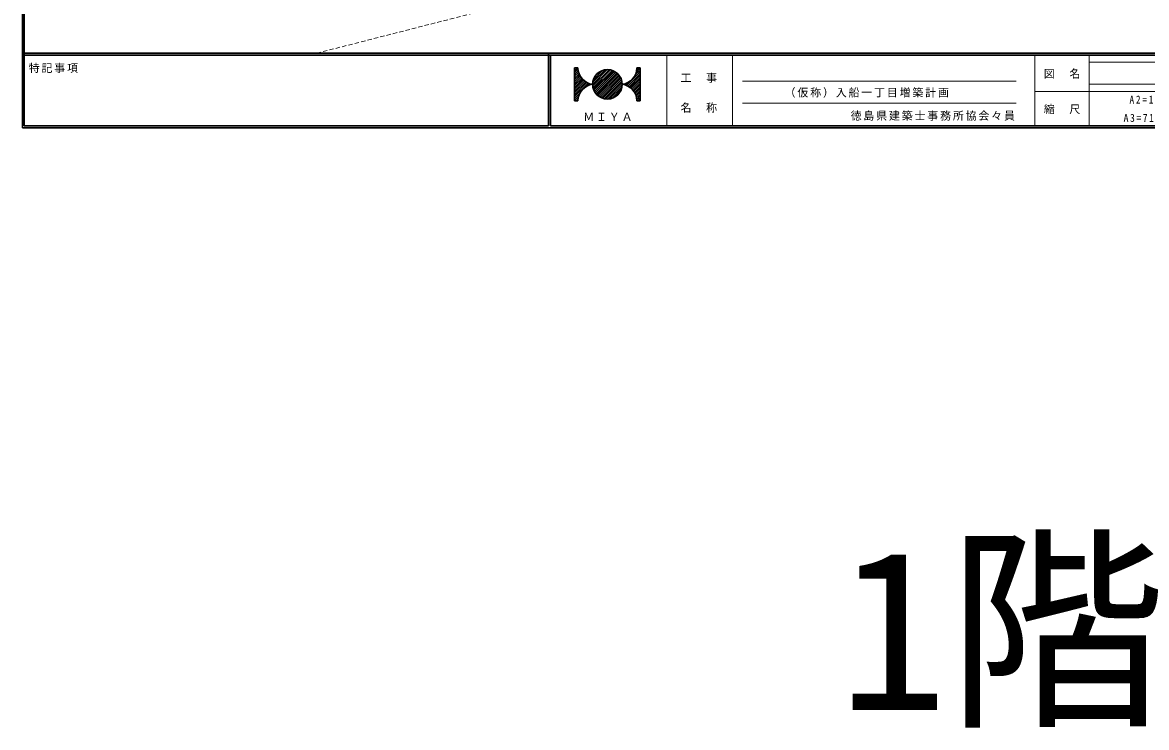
# Model space of a CAD drawing. Units: millimetres at full size; details may follow other scales. Extents: x -443943 to 462275, y -43546 to 79452.
# Drawn here: x -333845 to -302974, y -39567 to -20185 of the extents above; entities that cross this region are included whole.
import ezdxf
from ezdxf.enums import TextEntityAlignment as Align

# ---------------------------------------------------------------- set-up
doc = ezdxf.new("R2010")
doc.units = ezdxf.units.MM
doc.header["$LTSCALE"] = 100
doc.linetypes.add('DASHED1', pattern=[1.8, 1.2, -0.6])
doc.layers.add('4-1_通り芯', color=4, linetype='Continuous', lineweight=9)
doc.layers.add('4-B_E-PANL', color=1, linetype='Continuous', lineweight=18)
doc.styles.add('ＭＳ ゴシック', font='')
doc.styles.get('ＭＳ ゴシック').set_extended_font_data('MS Gothic')

msp = doc.modelspace()

# ---------------------------------------------------------------- linework, layer by layer
at = {"layer": '4-1_通り芯', "color": 5, "lineweight": 30}
for p, q in [((-333844.7, -23080.8), (-333844.7, 16273.1)), ((-333794.7, -23030.8), (-333794.7, 16223.1)), ((-278494.7, -21030.8), (-333794.7, -21030.8)), ((-333794.7, -21080.8), (-278494.7, -21080.8)), ((-319394.7, -21030.8), (-319394.7, -23030.8)), ((-319344.7, -23030.8), (-319344.7, -21080.8)), ((-318679.6, -21461), (-318654.5, -21435.9)), ((-318603.6, -21435.9), (-318679.6, -21511.9)), ((-318679.6, -21435.9), (-318679.6, -22335.9)), ((-318589.6, -21435.9), (-318679.6, -21435.9)), ((-318679.6, -21562.8), (-318587.9, -21471.1)), ((-318581.7, -21515.8), (-318679.6, -21613.7)), ((-318679.6, -21664.7), (-318572, -21557)), ((-318559.2, -21595.1), (-318679.6, -21715.6)), ((-317783.1, -21480.9), (-318184.6, -21882.4)), ((-318182.1, -21930.8), (-317734.7, -21483.4)), ((-318180.4, -21827.2), (-317838.3, -21485.2)), ((-317691.1, -21490.7), (-318174.8, -21974.5)), ((-317904.8, -21500.7), (-318164.8, -21760.8)), ((-318163.7, -22014.3), (-317651.3, -21501.8)), ((-317614.6, -21516.1), (-318149.5, -22050.9)), ((-318132.4, -22084.8), (-317580.8, -21533.1)), ((-318117.4, -21662.4), (-318003.1, -21548.2)), ((-317549.4, -21552.7), (-318112.8, -22116.1)), ((-318090.9, -22145.1), (-317520.5, -21574.7)), ((-317493.8, -21598.9), (-318066.6, -22171.7)), ((-317252.5, -21917.7), (-316879.6, -21544.8)), ((-316879.6, -21595.7), (-317217.8, -21933.8)), ((-316879.6, -21493.8), (-317014.5, -21628.7)), ((-316984.9, -21548.2), (-316879.6, -21442.9)), ((-316923.5, -21435.9), (-316972.8, -21485.2)), ((-316879.6, -21435.9), (-316969.6, -21435.9)), ((-316879.6, -21435.9), (-316879.6, -22335.9)), ((-318679.6, -21766.5), (-318543.8, -21630.7)), ((-318526, -21663.8), (-318679.6, -21817.4)), ((-318679.6, -21868.3), (-318506.1, -21694.7)), ((-318484, -21723.6), (-318679.6, -21919.2)), ((-318679.6, -21970.1), (-318459.9, -21750.4)), ((-318433.7, -21775.2), (-318679.6, -22021)), ((-318679.6, -22071.9), (-318405.6, -21798)), ((-318375.4, -21818.7), (-318679.6, -22122.9)), ((-318343.1, -21837.2), (-318679.6, -22173.8)), ((-318679.6, -22224.7), (-318308.4, -21853.5)), ((-318271.2, -21867.2), (-318334.1, -21930)), ((-318231.2, -21878), (-318252.1, -21899)), ((-318187.8, -21885.5), (-318188.6, -21886.4)), ((-318040.1, -22196.1), (-317469.5, -21625.5)), ((-317447.4, -21654.3), (-318011.2, -22218.2)), ((-317980, -22237.9), (-317427.7, -21685.5)), ((-317410.5, -21719.2), (-317946.3, -22255)), ((-317909.8, -22269.4), (-317396.1, -21755.8)), ((-317384.9, -21795.4), (-317870.1, -22280.7)), ((-317826.7, -22288.2), (-317377.4, -21838.9)), ((-317374.6, -21887), (-317778.5, -22290.9)), ((-317373.6, -21886), (-317373.4, -21885.8)), ((-317310.4, -21873.7), (-317330.1, -21893.4)), ((-317229.8, -21844.1), (-317289.9, -21904.1)), ((-317185.3, -21952.2), (-316879.6, -21646.6)), ((-316879.6, -21697.5), (-317155, -21972.9)), ((-317126.8, -21995.6), (-316879.6, -21748.4)), ((-316879.6, -21799.3), (-317100.6, -22020.3)), ((-317076.4, -22047), (-316879.6, -21850.2)), ((-316879.6, -21901.1), (-317054.2, -22075.7)), ((-318679.6, -22275.6), (-318542.4, -22138.4)), ((-318573.5, -22220.4), (-318679.6, -22326.5)), ((-317378.5, -21941.8), (-317723.7, -22287.1)), ((-317658, -22272.2), (-317393.3, -22007.5)), ((-317437.4, -22102.6), (-317563, -22228.1)), ((-317034.1, -22106.5), (-316879.6, -21952.1)), ((-316879.6, -22003), (-317016.2, -22139.6)), ((-317000.7, -22175), (-316879.6, -22053.9)), ((-316879.6, -22104.8), (-316987.8, -22213)), ((-316978, -22254), (-316879.6, -22155.7)), ((-316879.6, -22206.6), (-316971.6, -22298.5)), ((-318679.6, -22335.9), (-318589.6, -22335.9)), ((-318638.1, -22335.9), (-318586.1, -22283.9)), ((-316879.6, -22335.9), (-316969.6, -22335.9)), ((-316958, -22335.9), (-316879.6, -22257.5)), ((-316879.6, -22308.4), (-316907.1, -22335.9)), ((-278444.6, -23080.8), (-333844.7, -23080.8)), ((-319394.7, -23030.8), (-333794.7, -23030.8)), ((-278494.7, -23030.8), (-319344.7, -23030.8))]:
    msp.add_line(p, q, dxfattribs=at)
at = {"layer": '4-1_通り芯', "color": 7, "lineweight": 15}
for p, q in [((-316144.6, -23030.8), (-316144.6, -21080.8)), ((-314344.6, -21080.8), (-314344.6, -23030.8)), ((-306044.6, -23030.8), (-306044.6, -21080.8)), ((-304544.6, -21080.8), (-304544.6, -23030.8)), ((-297244.6, -21280.8), (-304544.6, -21280.8)), ((-306552, -21803.2), (-314072.5, -21803.2)), ((-304544.6, -21880.8), (-297244.6, -21880.8)), ((-297244.6, -22080.8), (-306044.6, -22080.8)), ((-314072.5, -22403.1), (-306552, -22403.1))]:
    msp.add_line(p, q, dxfattribs=at)
at = {"layer": '4-1_通り芯', "color": 5, "lineweight": 30}
msp.add_circle((-317779.6, -21885.9), 405, dxfattribs=at)
for centre, start, end in [((-318131.5, -21430.9), 180.63191, 263.3425), ((-317427.7, -21430.9), 276.6575, 359.3681), ((-318131.5, -22341), 96.65749, 179.36809), ((-317427.7, -22341), 0.63191, 83.3425)]:
    msp.add_arc(centre, 458.1, start, end, dxfattribs=at)
at = {"layer": '4-B_E-PANL', "color": 4, "linetype": 'DASHED1', "lineweight": 9}
msp.add_line((-325765.2, -21030.8), (-284691.3, -10524.5), dxfattribs=at)

# ---------------------------------------------------------------- texts
at = {"layer": '4-1_通り芯', "color": 7, "style": 'ＭＳ ゴシック'}
msp.add_text('1階', height=4399, dxfattribs=at).set_placement((-311436.3, -40406.7), align=Align.BOTTOM_LEFT)
at = {"layer": '4-1_通り芯', "color": 7, "char_height": 219.9, "attachment_point": 7, "style": 'ＭＳ ゴシック'}
for s, insert in [('\\T1.17;特記事項', (-333673, -21574.2)), ('\\T1.17;工\u3000事', (-315771.6, -21846.6)), ('\\T1.17;図\u3000名', (-305794.6, -21730.8)), ('\\T1.17;（仮称）入船一丁目増築計画', (-312912.2, -22253.1)), ('\\T1.39;\\W0.85;A2=1/200', (-303441.2, -22468.3)), ('\\T1.17;名\u3000称', (-315771.6, -22665.1)), ('\\T1.17;縮\u3000尺', (-305794.6, -22705.8)), ('\\T1.17;ＭＩＹＡ', (-318443, -22891)), ('\\T1.17;徳島県建築士事務所協会々員', (-311099.7, -22885.5)), ('\\T1.3;\\W0.9;A3=71%縮小', (-303603.7, -22943.3))]:
    msp.add_mtext(s, dxfattribs=dict(at, insert=insert))

doc.saveas('drawing.dxf')
